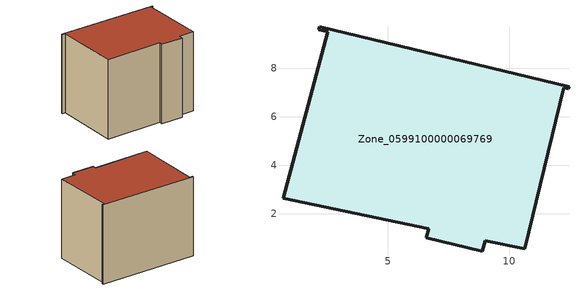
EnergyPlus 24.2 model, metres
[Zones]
Zone_0599100000069769
 floor ground (C_G): 6.68,1.38 0.67,2.63 2.52,9.5 2.16,9.59 2.19,9.71 12.47,7.24 12.45,7.14 12.26,7.19 10.65,0.54 9.02,0.89 8.9,0.44 6.59,1 z0
 wall outside (C_F): 12.45,7.14 12.47,7.24 2.19,9.71 2.16,9.59 2.52,9.5 0.67,2.63 6.68,1.38 6.59,1 8.9,0.44 9.02,0.89 10.65,0.54 12.26,7.19 12.45,7.14 z0:8.27
 roof outside (C_R): 0.67,2.63 6.68,1.38 6.59,1 8.9,0.44 9.02,0.89 10.65,0.54 12.26,7.19 12.45,7.14 12.47,7.24 2.19,9.71 2.16,9.59 2.52,9.5 z8.27
[BUILDING]
Pand.0599100000069769: North Axis=0; Terrain=City; Loads Convergence Tolerance Value=0.04; Temperature Convergence Tolerance Value=0.4; Solar Distribution=FullExterior; Maximum Number of Warmup Days=25; Minimum Number of Warmup Days=1
[Site:Location]
Rotterdam.The.Hague.AP_ZH_NLD Design_Conditions: Latitude=51.96; Longitude=4.45; Time Zone=1; Elevation=-4.5
[SITE:GROUNDTEMPERATURE:BUILDINGSURFACE]
18, 18, 18, 18, 18, 18, 18, 18, 18, 18, 18, 18
[MATERIAL] Thermal Absorptance=0.9; Solar Absorptance=0.7; Visible Absorptance=0.7
Name | Roughness | Thickness | Conductivity | Density | Specific Heat
G.TC.1992-2005 | MediumSmooth | 0.15 | 0.06 | 540 | 1210
F.TC.1992-2005 | Rough | 0.3 | 0.12 | 1920 | 840
R.TC.1992-2005 | MediumRough | 0.2 | 0.08 | 1500 | 1000
[CONSTRUCTION]
C_G: G.TC.1992-2005
C_F: F.TC.1992-2005
C_R: R.TC.1992-2005
[ZONE]
Zone_0599100000069769: Type=1; Multiplier=1; Ceiling Height=Autocalculate; Volume=Autocalculate; Floor Area=autocalculate; Part of Total Floor Area=Yes
[ZONEINFILTRATION:DESIGNFLOWRATE]
Infil_Zone_0599100000069769: Zone or ZoneList or Space or SpaceList=Zone_0599100000069769; Schedule=AlwaysOn; Design Flow Rate Calculation Method=Flow/Area; Flow Rate per Floor Area=0.0015; Constant Term Coefficient=1; Temperature Term Coefficient=0; Velocity Term Coefficient=0; Velocity Squared Term Coefficient=0
[HVACTEMPLATE:ZONE:IDEALLOADSAIRSYSTEM]
Zone_0599100000069769: Maximum Heating Supply Air Temperature=50; Minimum Cooling Supply Air Temperature=13; Maximum Heating Supply Air Humidity Ratio=0.0156; Minimum Cooling Supply Air Humidity Ratio=0.0077; Heating Limit=NoLimit; Cooling Limit=NoLimit; Dehumidification Control Type=ConstantSensibleHeatRatio; Cooling Sensible Heat Ratio=0.7; Dehumidification Setpoint=60; Humidification Control Type=None; Humidification Setpoint=30; Outdoor Air Method=None; Outdoor Air Flow Rate per Person=0.00944; Outdoor Air Flow Rate per Zone Floor Area=0; Outdoor Air Flow Rate per Zone=0; Demand Controlled Ventilation Type=None; Outdoor Air Economizer Type=NoEconomizer; Heat Recovery Type=None; Sensible Heat Recovery Effectiveness=0.7; Latent Heat Recovery Effectiveness=0.65
[ZONECONTROL:THERMOSTAT]
ThermostatControl_Zone_0599100000069769: Zone or ZoneList=Zone_0599100000069769; Control Type Schedule=DualSetpointControlType; Control 1=Thermostat_Zone_0599100000069769; Temperature Difference Between Cutout And Setpoint=0
[THERMOSTATSETPOINT:DUALSETPOINT]
Thermostat_Zone_0599100000069769: Heating Setpoint Temperature Schedule=HeatingSetpoint_Zone_0599100000069769; Cooling Setpoint Temperature Schedule=CoolingSetpoint_Zone_0599100000069769
[SCHEDULE:COMPACT]
HeatingSetpoint_Zone_0599100000069769: Through: 12/31, For: AllDays, Until: 24:00, 21
CoolingSetpoint_Zone_0599100000069769: Through: 12/31, For: AllDays, Until: 24:00, 24
DualSetpointControlType: Through: 12/31, For: AllDays, Until: 24:00, 4
AlwaysOn: Through: 12/31, For: AllDays, Until: 24:00, 1
